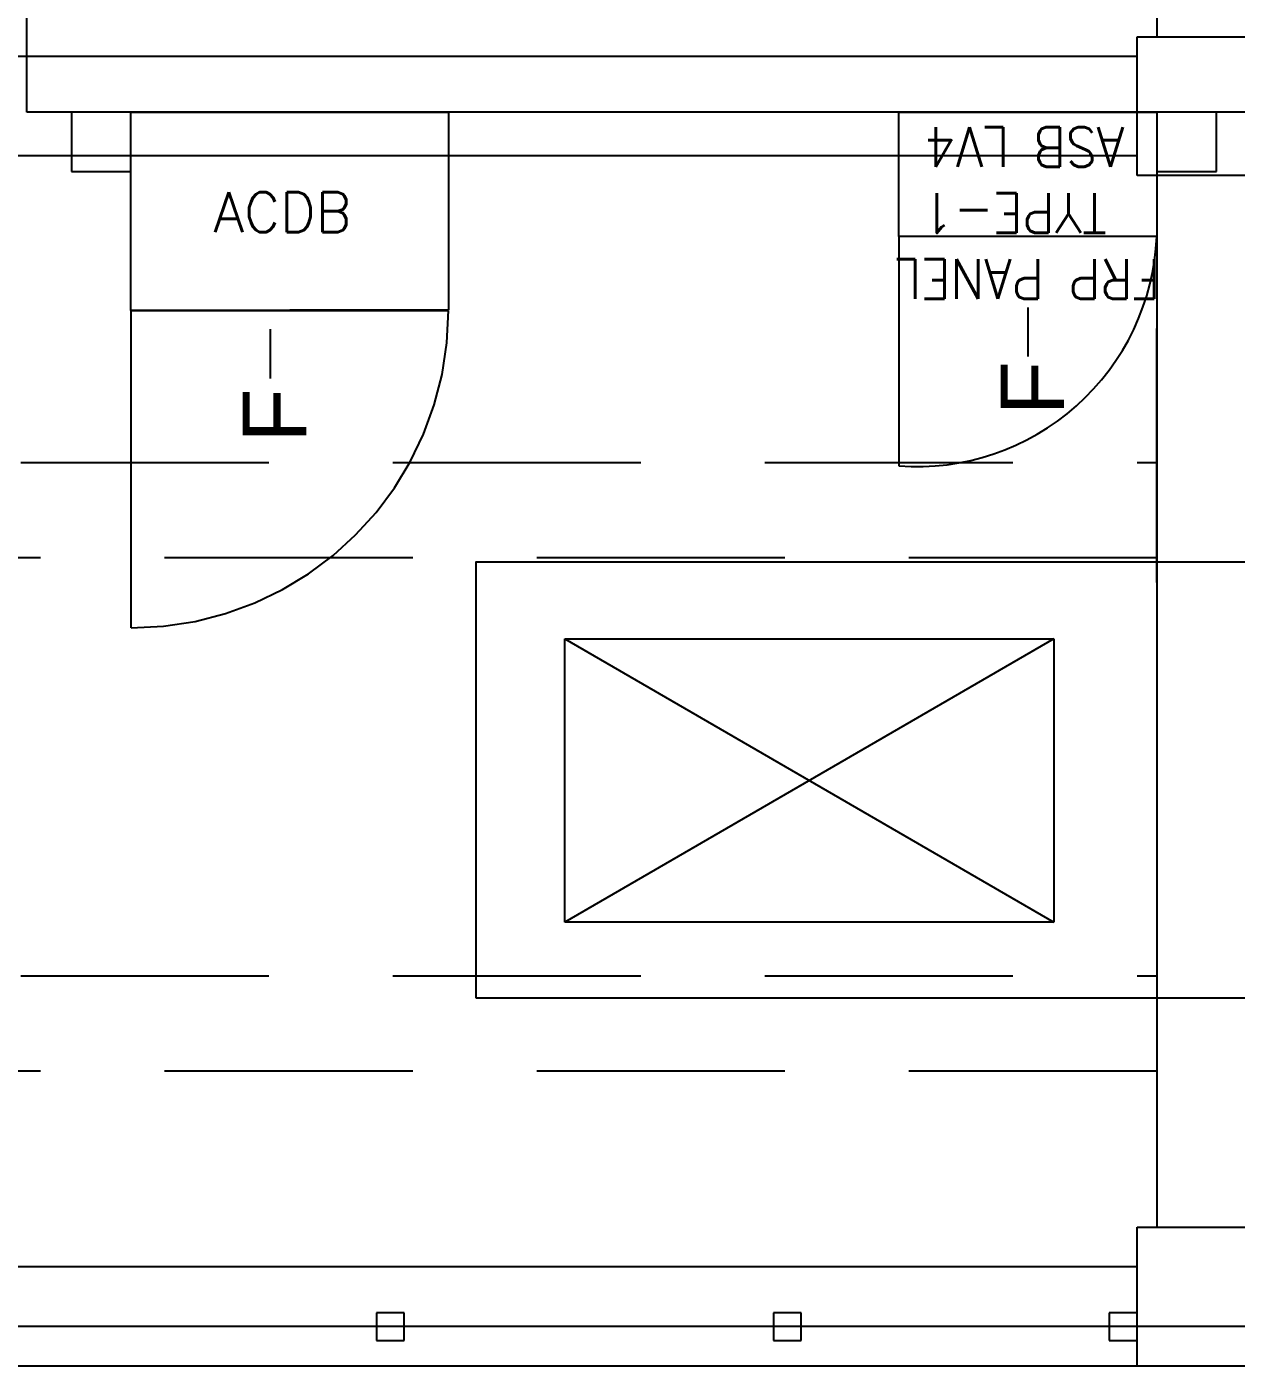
# Model space of a CAD drawing. Header units: metres. Extents: x 529982 to 530436, y 2674144 to 2674502.
# Drawn here: x 530199.18 to 530202.227, y 2674286.849 to 2674290.224 of the extents above; entities that cross this region are included whole.
import ezdxf

# ---------------------------------------------------------------- set-up
doc = ezdxf.new("R2010")
doc.units = ezdxf.units.M
for name, pattern in [('DASHED', [0.75, 0.5, -0.25]), ('HIDDEN', [0.375, 0.25, -0.125]), ('PHANTOM', [63.5, 31.75, -6.35, 6.35, -6.35, 6.35, -6.35])]:
    doc.linetypes.add(name, pattern=pattern)
doc.layers.add('IDT', color=7, linetype='Continuous')
doc.styles.add('Arial', font='arial.ttf')
doc.styles.add('RomanS', font='romans.shx')

# ---------------------------------------------------------------- blocks, each defined once
blk = doc.blocks.new('IDT')
at = {"layer": 'IDT', "color": 8}
for p, q in [((29.552, 18.4101), (29.902, 18.4101)), ((29.902, 18.4101), (29.902, 18.0601)), ((29.902, 18.4101), (33.552, 18.4101)), ((29.902, 18.3453), (29.902, 18.2753)), ((29.972, 18.3453), (29.902, 18.3453)), ((29.972, 18.2753), (29.972, 18.3453)), ((30.7481, 18.3453), (30.7481, 18.2753)), ((30.8181, 18.3453), (30.7481, 18.3453)), ((30.8181, 18.2753), (30.8181, 18.3453)), ((31.7481, 18.3453), (31.7481, 18.2753)), ((31.8181, 18.3453), (31.7481, 18.3453)), ((31.8181, 18.2753), (31.8181, 18.3453)), ((29.902, 18.2753), (29.972, 18.2753)), ((30.7481, 18.2753), (30.8181, 18.2753)), ((31.7481, 18.2753), (31.8181, 18.2753)), ((29.902, 18.1601), (33.552, 18.1601)), ((29.902, 18.0601), (29.552, 18.0601)), ((29.852, 15.4101), (29.852, 18.0601)), ((30.1117, 16.5771), (30.1117, 17.2916)), ((30.1117, 17.2916), (31.3439, 17.2916)), ((31.3439, 16.5771), (30.1117, 17.2916)), ((30.1117, 16.5771), (31.3439, 17.2916)), ((31.3439, 17.2916), (31.3439, 16.5771)), ((31.3439, 16.5771), (30.1117, 16.5771)), ((29.852, 16.4349), (29.852, 15.7954)), ((29.552, 15.4101), (29.902, 15.4101)), ((29.702, 15.3997), (29.702, 15.2497)), ((29.852, 15.3997), (29.702, 15.3997)), ((29.852, 15.2497), (29.852, 15.3997)), ((29.902, 15.4101), (29.902, 15.0601)), ((32.4369, 15.3997), (32.4369, 15.2497)), ((32.5869, 15.3997), (32.4369, 15.3997)), ((32.5869, 15.2497), (32.5869, 15.3997)), ((29.902, 15.3601), (33.552, 15.3601)), ((26.802, 15.2497), (32.6992, 15.2497)), ((29.702, 15.2497), (29.852, 15.2497)), ((32.4369, 15.2497), (32.5869, 15.2497)), ((32.6992, 15.2497), (32.6992, 15.0097)), ((29.902, 15.1101), (33.552, 15.1101)), ((29.902, 15.0601), (29.552, 15.0601)), ((29.852, 12.4101), (29.852, 15.0601))]:
    blk.add_line(p, q, dxfattribs=at)
at = {"layer": 'IDT', "color": 8, "linetype": 'PHANTOM', "ltscale": 0.25}
blk.add_line((25.6331, 18.3103), (33.7831, 18.3103), dxfattribs=at)
at = {"layer": 'IDT', "color": 8, "linetype": 'HIDDEN', "ltscale": 2.5}
for p, q in [((29.852, 17.6665), (33.652, 17.6665)), ((33.652, 17.4265), (29.852, 17.4265)), ((29.852, 16.3729), (33.652, 16.3729)), ((33.652, 16.1329), (29.852, 16.1329))]:
    blk.add_line(p, q, dxfattribs=at)
at = {"layer": 'IDT', "color": 8, "linetype": 'DASHED', "ltscale": 5}
for p, q in [((32.4365, 16.5497), (32.4365, 15.7497)), ((30.502, 15.5637), (30.502, 16.1417)), ((32.3927, 15.7497), (31.6365, 15.7497)), ((32.4365, 15.7497), (32.3927, 15.7497))]:
    blk.add_line(p, q, dxfattribs=at)
at = {"layer": 'IDT', "color": 7}
for p, q in [((32.0863, 15.8484), (32.0863, 15.9209)), ((30.177, 15.7932), (30.177, 15.8657)), ((32.0863, 15.7973), (32.0863, 15.8484)), ((30.177, 15.7421), (30.177, 15.7932)), ((31.6365, 15.7486), (32.4369, 15.7497)), ((31.6365, 15.2497), (31.6365, 15.7486)), ((32.4369, 15.7497), (32.4369, 15.2497)), ((29.852, 15.5637), (30.502, 15.5637)), ((29.852, 15.2497), (29.852, 15.5637)), ((30.502, 15.5637), (30.502, 15.2497)), ((30.502, 15.2497), (29.852, 15.2497)), ((32.4369, 15.2497), (31.6365, 15.2497))]:
    blk.add_line(p, q, dxfattribs=at)
at = {"layer": 'IDT', "color": 8}
blk.add_lwpolyline([(31.567, 17.4829), (31.567, 16.3829), (28.767, 16.3829), (28.767, 17.4829)], close=True, dxfattribs=at)
at = {"layer": 'IDT', "color": 8, "linetype": 'DASHED', "ltscale": 5}
for centre, radius, start, end in [((32.4365, 15.7497), 0.8, 90, 180), ((30.4575, 15.5373), 0.606, 85.7856, 177.5034)]:
    blk.add_arc(centre, radius, start, end, dxfattribs=at)
at = {"layer": 'IDT', "color": 7, "style": 'Arial'}
for p in [(31.9951, 16.0827), (30.0858, 16.0139)]:
    blk.add_text('F', height=0.16, rotation=270, dxfattribs=at).set_placement(p)
at = {"layer": 'IDT', "color": 7, "style": 'RomanS', "width": 0.9}
for s, p in [('FRP PANEL', (29.8434, 15.6209)), ('TYPE-1', (29.9782, 15.4542)), ('ASB LV4', (29.9342, 15.2876))]:
    blk.add_text(s, height=0.1, dxfattribs=at).set_placement(p)
at = {"layer": 'IDT', "color": 7, "ltscale": 0.1, "style": 'RomanS'}
blk.add_text('ACDB', height=0.1, rotation=180, dxfattribs=at).set_placement((32.2286, 15.5521))

msp = doc.modelspace()

# ---------------------------------------------------------------- block references
at = {"layer": 'IDT', "color": 8, "rotation": 180}
msp.add_blockref('IDT', (530231.8793, 2674305.2589), dxfattribs=at)

doc.saveas('drawing.dxf')
